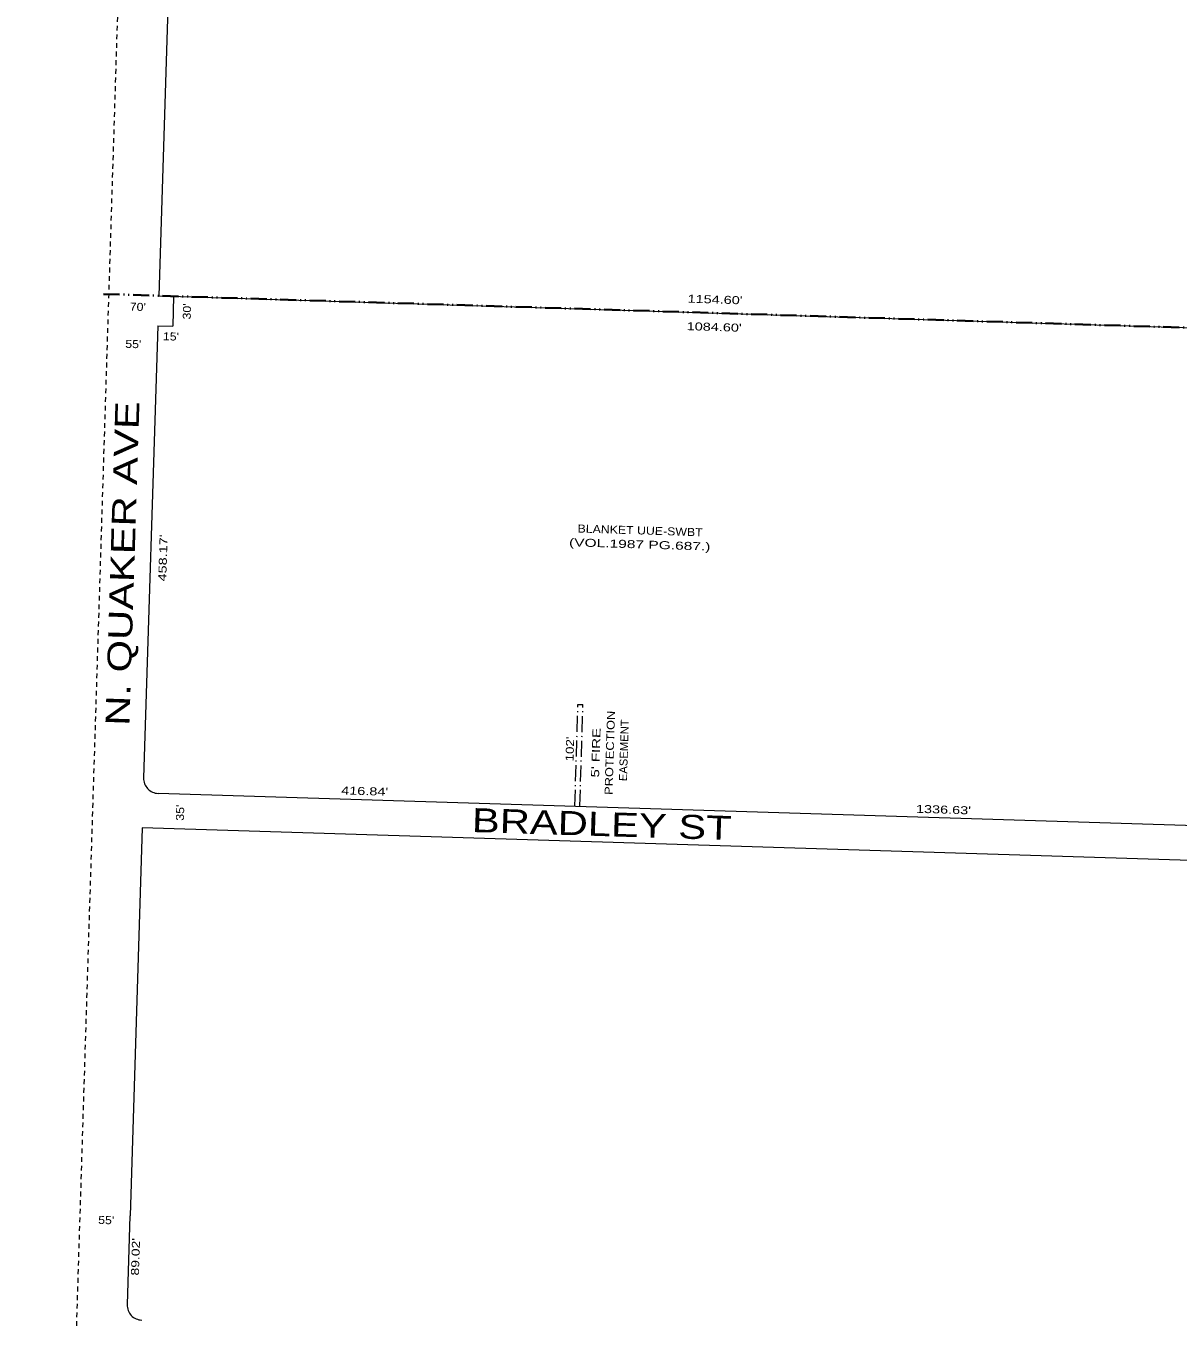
# Model space of a CAD drawing. Extents: x 932110 to 937529, y 7289494 to 7294912.
# Drawn here: x 932110 to 933262, y 7291269 to 7292563 of the extents above; entities that cross this region are included whole.
import ezdxf
from ezdxf.enums import TextEntityAlignment as Align

# ---------------------------------------------------------------- set-up
doc = ezdxf.new("R2010")
doc.units = 0
doc.header["$LTSCALE"] = 3.2
for name, pattern in [('DASH_DOUBLE_DOT', [9.2, 5, -1.2, 0.3, -1.2, 0.3, -1.2]), ('DOT_DASHED', [7.7, 5, -1.2, 0.3, -1.2]), ('SHORT_DASHED', [2.7, 1.5, -1.2])]:
    doc.linetypes.add(name, pattern=pattern)
for name, color, linetype, lineweight in [('1', 7, 'SHORT_DASHED', 13), ('21', 7, 'DOT_DASHED', 13), ('58', 7, 'DASH_DOUBLE_DOT', 35), ('6', 7, 'Continuous', 13), ('7', 7, 'Continuous', 13)]:
    doc.layers.add(name, color=color, linetype=linetype, lineweight=lineweight)
for name, color, linetype in [('11', 7, 'Continuous'), ('19', 7, 'Continuous'), ('22', 7, 'Continuous')]:
    doc.layers.add(name, color=color, linetype=linetype)

msp = doc.modelspace()

# ---------------------------------------------------------------- linework, layer by layer
at = {"layer": '1'}
msp.add_lwpolyline([(932109.885, 7289652.235), (937365.87, 7289494.315), (937528.847, 7294765.819), (932274.582, 7294911.837)], close=True, dxfattribs=at)
at = {"layer": '21'}
for p, q in [((932658.728, 7291782.83), (932661.759, 7291884.264)), ((932661.759, 7291884.264), (932666.757, 7291884.116)), ((932663.725, 7291782.681), (932666.757, 7291884.116))]:
    msp.add_line(p, q, dxfattribs=at)
at = {"layer": '58'}
msp.add_lwpolyline([(932187.59, 7292294.662), (933341.631, 7292258.725), (933349.412, 7292508.604), (937322.886, 7292384.87)], dxfattribs=at)
at = {"layer": '6'}
for p, q in [((932324.417, 7294905.792), (932242.75, 7292292.944)), ((932226.115, 7291760.764), (932213.995, 7291372.974)), ((932213.916, 7291372.976), (932211.145, 7291284.019))]:
    msp.add_line(p, q, dxfattribs=at)
msp.add_arc((932226.138, 7291283.552), 15, 178.2164, 268.2164, dxfattribs=at)
at = {"layer": '7'}
for p, q in [((932257.556, 7292292.483), (932256.622, 7292262.497)), ((932241.63, 7292262.964), (932227.548, 7291810.744)), ((932241.63, 7292262.964), (932256.622, 7292262.497)), ((934000.971, 7291740.512), (932242.073, 7291795.284))]:
    msp.add_line(p, q, dxfattribs=at)
msp.add_lwpolyline([(932242.75, 7292292.944), (933341.631, 7292258.725), (933349.412, 7292508.604), (935192.518, 7292451.21), (935168.165, 7291669.149), (932226.115, 7291760.764)], dxfattribs=at)
msp.add_arc((932242.54, 7291810.277), 15, 178.2164, 268.2164, dxfattribs=at)

# ---------------------------------------------------------------- texts
at = {"layer": '11'}
for s, rotation, width, p in [("70'", 358.216, 1.15, (932221.628, 7292277.856)), ("30'", 88.216, 1.15, (932274.859, 7292277.098)), ("1154.60'", 358.216, 1.35, (932798.697, 7292285.176)), ("1084.60'", 358.216, 1.35, (932797.842, 7292257.714)), ("55'", 358.216, 1.15, (932217.171, 7292240.609)), ("15'", 358.216, 1.15, (932254.772, 7292248.234)), ("458.17'", 88.216, 1.35, (932250.878, 7292030.564)), ("102'", 88.216, 1.25, (932657.634, 7291839.536)), ("416.84'", 358.216, 1.35, (932448.441, 7291793.604)), ("35'", 88.216, 1.15, (932268.043, 7291775.905)), ("1336.63'", 358.216, 1.35, (933027.039, 7291775.079))]:
    msp.add_text(s, height=8, rotation=rotation, dxfattribs=dict(at, width=width)).set_placement(p, align=Align.CENTER)
for s, rotation, width, p in [("55'", 358.216, 1.15, (932198.084, 7291364.325)), ("89.02'", 88.216, 1.3, (932224.016, 7291350.492))]:
    msp.add_text(s, height=8, rotation=rotation, dxfattribs=dict(at, width=width)).set_placement(p, align=Align.RIGHT)
at = {"layer": '19', "width": 1.3}
for s, rotation, p in [('N. QUAKER AVE', 88.216, (932218.377, 7292024.824)), ('BRADLEY ST', 358.216, (932685.248, 7291752.614))]:
    msp.add_text(s, height=24, rotation=rotation, dxfattribs=at).set_placement(p, align=Align.CENTER)
at = {"layer": '22'}
for s, rotation, width, p in [('BLANKET UUE-SWBT', 358.216, 1.15, (932723.799, 7292054.276)), ('(VOL.1987 PG.687.)', 358.216, 1.45, (932723.421, 7292040.28)), ('PROTECTION ', 88.216, 1.2, (932697.678, 7291837.521)), ('EASEMENT', 88.216, 1.05, (932711.709, 7291838.312)), ("5' FIRE ", 88.216, 1.4, (932683.681, 7291837.862))]:
    msp.add_text(s, height=8, rotation=rotation, dxfattribs=dict(at, width=width)).set_placement(p, align=Align.CENTER)

doc.saveas('drawing.dxf')
